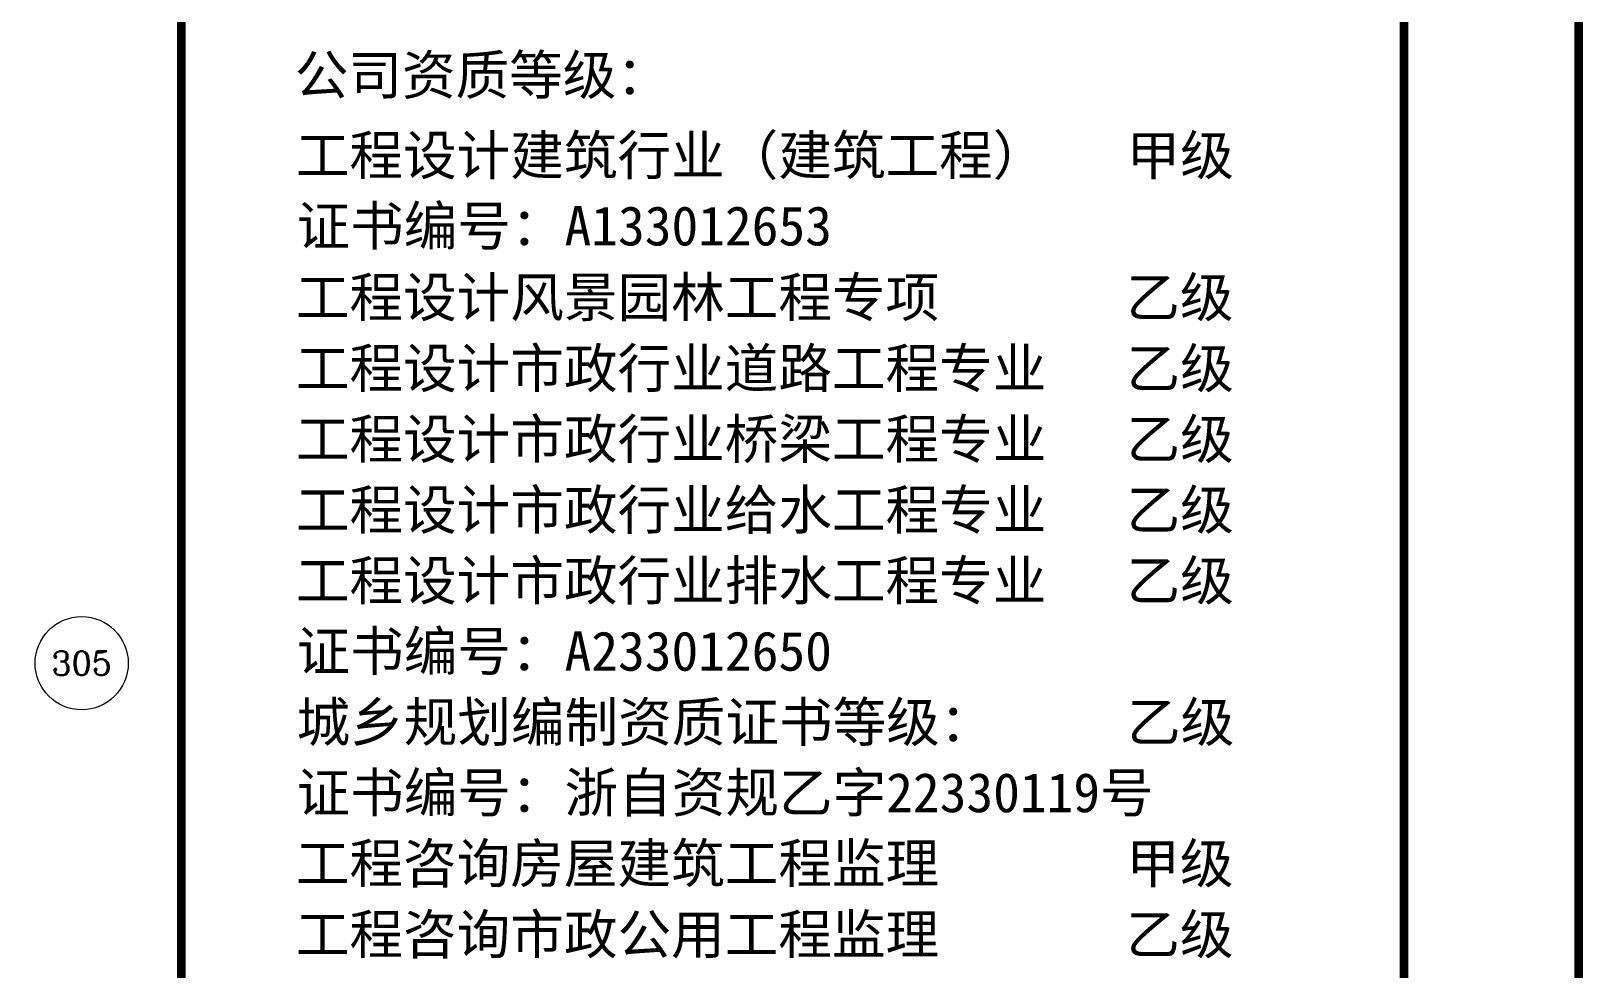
# Model space of a CAD drawing. Extents: x -1201378 to 2367219, y -619313 to 244905.
# Drawn here: x 2321719 to 2335046, y -186009 to -177957 of the extents above; entities that cross this region are included whole.
import ezdxf
from ezdxf.enums import TextEntityAlignment as Align

# ---------------------------------------------------------------- set-up
doc = ezdxf.new("R2010")
doc.units = 0
doc.header["$LTSCALE"] = 1000
doc.layers.get('0').update_dxf_attribs({"linetype": 'CONTINUOUS'})
doc.layers.get('Defpoints').update_dxf_attribs({"linetype": 'CONTINUOUS'})
doc.layers.add('0-cxFrame', color=155, linetype='CONTINUOUS')
doc.layers.add('0-cxText', color=131, linetype='CONTINUOUS', lineweight=25)
doc.layers.add('S-axis', color=111, linetype='CONTINUOUS', lineweight=0)
doc.styles.add('_TCH_AXIS', font='COMPLEX', dxfattribs={"bigfont": 'GBCBIG'})
doc.styles.add('cx_biaoti', font='')
doc.styles.add('cx_tuming', font='simhei.ttf')
doc.styles.add('cx_tuqian1', font='')
doc.styles.add('黑体', font='simhei.ttf', dxfattribs={"width": 0.8})
doc.styles.get('cx_biaoti').set_extended_font_data('SimSun')
doc.styles.get('cx_tuqian1').set_extended_font_data('SimSun')

# ---------------------------------------------------------------- blocks, each defined once
blk = doc.blocks.new('3#轴网')
at = {"layer": 'S-axis'}
blk.add_circle((-77846.7, -283383.9), 400, dxfattribs=at)
at = {"layer": 'S-axis', "style": '_TCH_AXIS'}
blk.add_text('305', height=206.28, dxfattribs=at).set_placement((-78107, -283487), (-77586.4, -283487), align=Align.FIT)
blk = doc.blocks.new('zjcx_TT(Dragon)')
at = {"layer": '0-cxFrame', "const_width": 30}
blk.add_lwpolyline([(-7000, -10200.2), (0, -10200.2), (0, 0), (-7000, 0)], close=True, dxfattribs=at)
at = {"color": 7, "style": 'cx_biaoti'}
for s, p in [('公司资质等级：', (-6350, -4700)), ('工程设计建筑行业（建筑工程）   甲级', (-6343.7, -5159.7)), ('证书编号：A133012653', (-6339.9, -5563.5)), ('工程设计风景园林工程专项       乙级', (-6343.7, -5972.3)), ('工程设计市政行业道路工程专业   乙级', (-6343.7, -6378.5)), ('工程设计市政行业桥梁工程专业   乙级', (-6343.7, -6783.5)), ('工程设计市政行业给水工程专业   乙级', (-6343.7, -7188.5)), ('工程设计市政行业排水工程专业   乙级', (-6343.7, -7593.5)), ('证书编号：A233012650', (-6339.9, -7997.3)), ('城乡规划编制资质证书等级：     乙级', (-6339.9, -8403.5)), ('证书编号：浙自资规乙字22330119号', (-6339.9, -8807.3)), ('工程咨询房屋建筑工程监理       甲级', (-6343.7, -9212.3)), ('工程咨询市政公用工程监理       乙级', (-6343.7, -9618.5))]:
    blk.add_text(s, height=225, dxfattribs=at).set_placement(p)
blk = doc.blocks.new('zjcx_T0(Dragon)')
at = {"layer": '0-cxFrame', "const_width": 50}
blk.add_lwpolyline([(0, 82100), (-7000, 82100), (-7000, 0), (0, 0)], close=True, dxfattribs=at)
at = {"layer": '0-cxFrame'}
blk.add_blockref('zjcx_TT(Dragon)', (0, 82100), dxfattribs=at)
blk = doc.blocks.new('TK22.A0 L(Dragon)')
at = {"layer": '0-cxFrame', "color": 7, "const_width": 0.5}
blk.add_lwpolyline([(0, 0), (-1486, 0), (-1486, 841), (0, 841)], close=True, dxfattribs=at)
at = {"layer": '0-cxFrame', "const_width": 0.5}
for points in [[(-80, 10), (-1466, 10), (-1466, 831), (-80, 831)], [(-10, 10), (-80, 10), (-80, 831), (-10, 831)]]:
    blk.add_lwpolyline(points, close=True, dxfattribs=at)
at = {"layer": '0-cxFrame', "xscale": 0.009999999999999998, "yscale": 0.009999999999999998, "zscale": 0.009999999999999998}
blk.add_blockref('zjcx_T0(Dragon)', (-10, 10), dxfattribs=at)
at = {"style": '黑体', "flags": 4}
blk.add_attdef('图幅', text='', height=3.3, dxfattribs=at).set_placement((-40, 3), align=Align.RIGHT)
at = {"layer": '0-cxText', "flags": 4}
for tag, height, style, p in [('建设单位', 3.5, 'cx_tuming', (-45, 240)), ('项目名称', 3.5, 'cx_tuming', (-45, 210)), ('子项名称', 3.5, 'cx_tuming', (-45, 180)), ('工程编号', 3.3, 'cx_tuqian1', (-35, 165)), ('图名1', 3.5, 'cx_tuming', (-45, 87)), ('图名2', 3.5, 'cx_tuming', (-45, 79)), ('图名3', 3.5, 'cx_tuming', (-45, 71)), ('出图日期', 3.3, 'cx_tuqian1', (-39, 60)), ('专业', 3.3, 'cx_tuqian1', (-55, 52)), ('图号', 3.3, 'cx_tuqian1', (-55, 44)), ('版次', 3.3, 'cx_tuqian1', (-20, 44))]:
    blk.add_attdef(tag, text='', height=height, dxfattribs=dict(at, style=style)).set_placement(p, align=Align.MIDDLE)
at = {"layer": 'Defpoints', "color": 6, "flags": 4}
for tag, height, style, p in [('tufu', 3.3, '黑体', (-12, 12)), ('dwfname', 4, 'cx_tuqian1', (-80, 3))]:
    blk.add_attdef(tag, text='', height=height, dxfattribs=dict(at, style=style)).set_placement(p, align=Align.RIGHT)

msp = doc.modelspace()

# ---------------------------------------------------------------- block references
at = {"layer": '0-cxFrame', "xscale": 150, "yscale": 150, "zscale": 150}
msp.add_blockref('TK22.A0 L(Dragon)', (2335008.3, -296102.2), dxfattribs=at)
at = {"layer": 'S-axis'}
msp.add_blockref('3#轴网', (2400000, 100000), dxfattribs=at)

doc.saveas('drawing.dxf')
